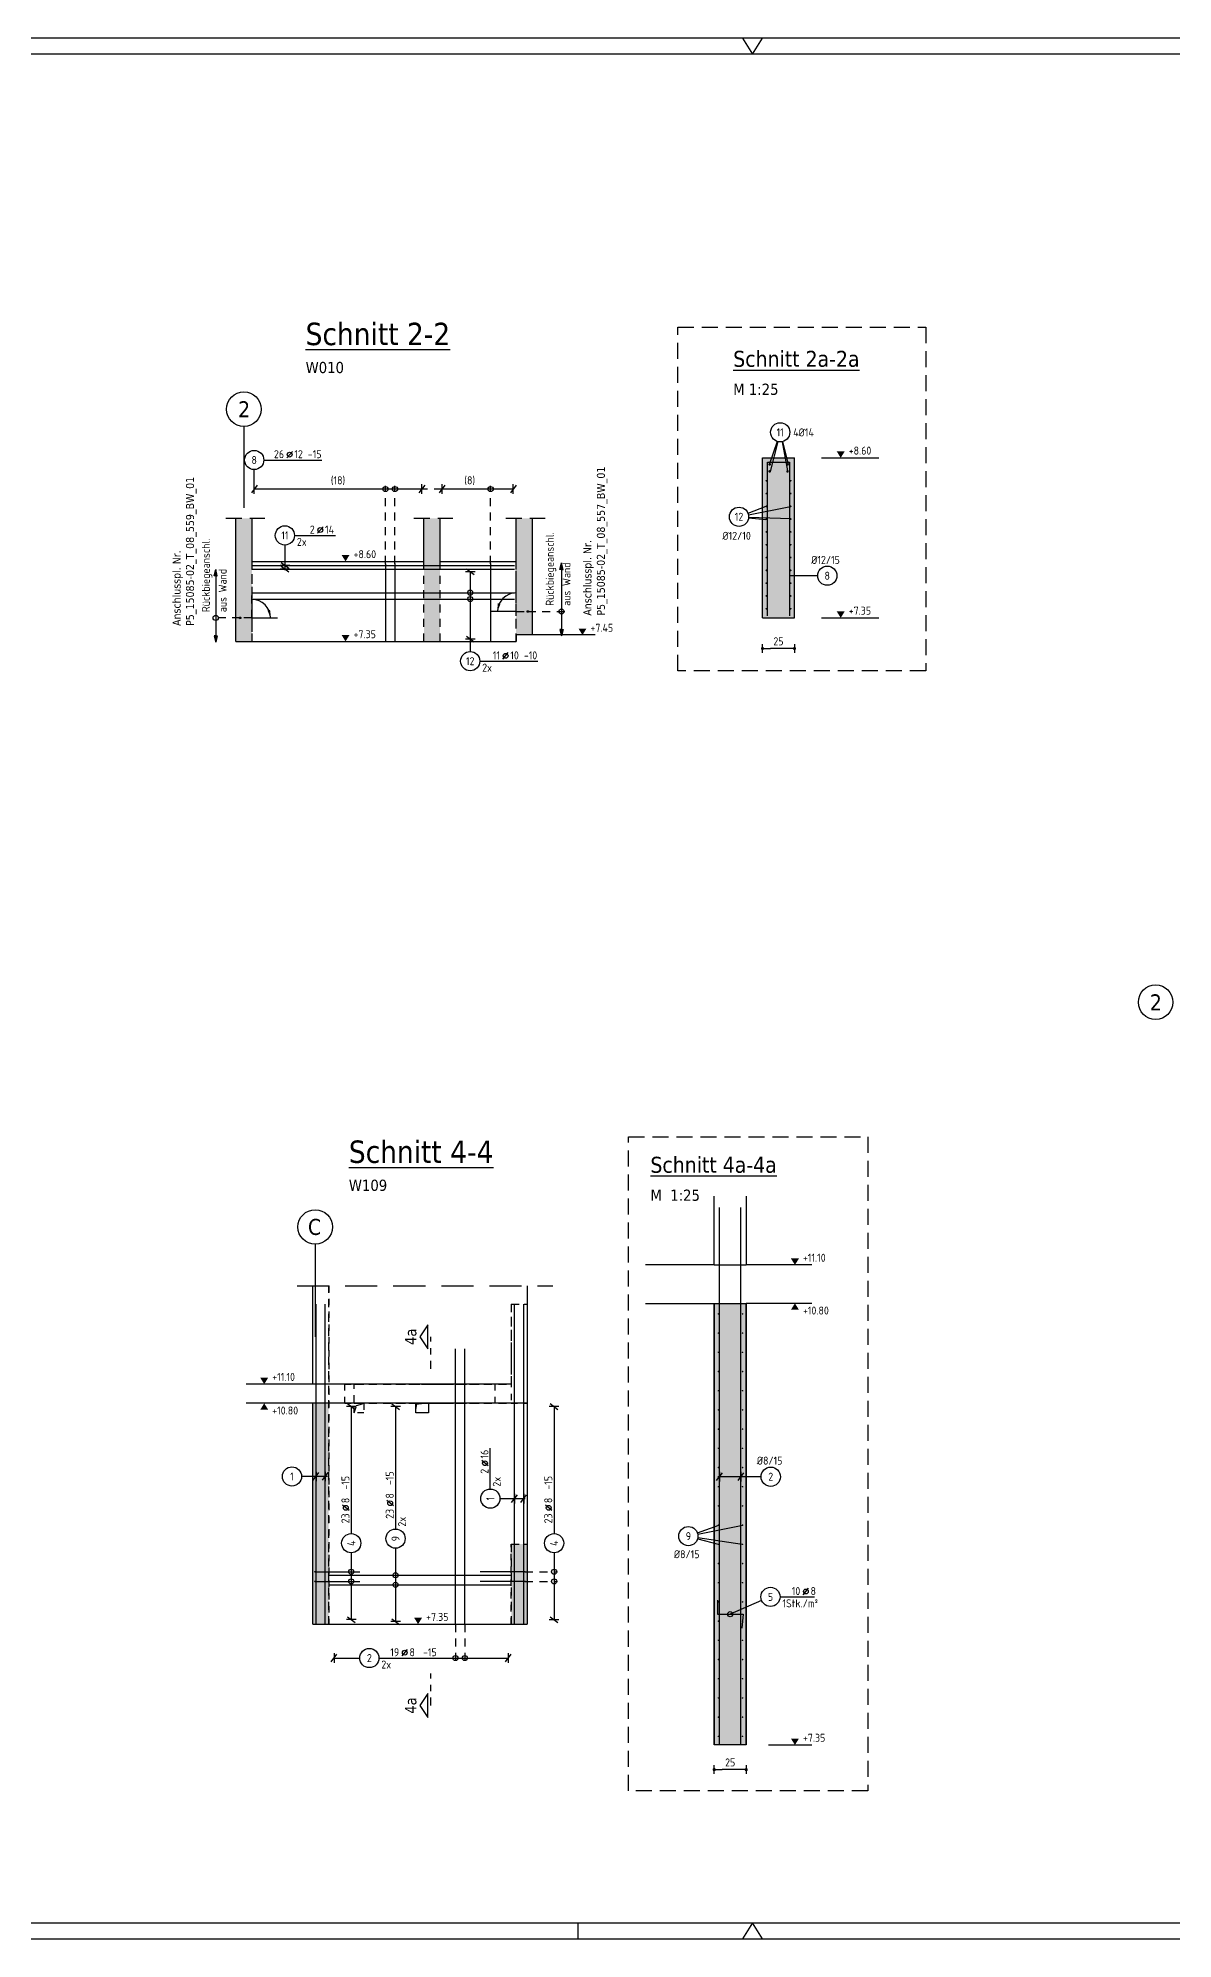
# Model space of a CAD drawing. Extents: x -6.8 to 75.7, y 0 to 29.7.
# Drawn here: x 14.62 to 32.34, y 0 to 29.7 of the extents above; entities that cross this region are included whole.
import ezdxf
from ezdxf.enums import TextEntityAlignment as Align

# ---------------------------------------------------------------- set-up
doc = ezdxf.new("R2010")
doc.units = 0
doc.header["$LTSCALE"] = 0.5
for name, pattern in [('AUSGEZOGEN', [1000.01, 1000, 0.01]), ('DASHDOTSMALL', [1.05, 0.5, -0.25, 0.05, -0.25]), ('DASHED', [0.75, 0.5, -0.25]), ('DASHEDX2', [1.5, 1, -0.5]), ('DOT', [0.175, 0.05, -0.125]), ('GESTRICHELT', [0.75, 0.5, -0.25]), ('HIDDEN', [0.375, 0.25, -0.125]), ('HIDDEN2', [0.187, 0.125, -0.062]), ('PUNKT', [0.175, 0.05, -0.125]), ('STRICHLINIE', [0.75, 0.5, -0.25]), ('STRICHPUNKT2', [0.55, 0.25, -0.125, 0.05, -0.125]), ('VERDECKT', [0.375, 0.25, -0.125])]:
    doc.linetypes.add(name, pattern=pattern)
for name, color, linetype in [('ACHSEN', 7, 'Continuous'), ('AFU', 7, 'Continuous'), ('BETON', 7, 'Continuous'), ('DETAIL', 7, 'Continuous'), ('DRUEBER', 7, 'Continuous'), ('grau_mittel', 7, 'Continuous'), ('HILFE', 7, 'Continuous'), ('koten', 7, 'Continuous'), ('MASSE', 7, 'Continuous'), ('RAHMEN', 7, 'Continuous'), ('RND', 7, 'Continuous'), ('RND-1', 7, 'Continuous'), ('SCHATTEN', 15, 'Continuous'), ('SCHNITTE', 7, 'Continuous'), ('SFP_Achsen', 7, 'Continuous'), ('TEXT', 7, 'Continuous'), ('VERDECKT', 7, 'Continuous'), ('WBZ', 7, 'Continuous')]:
    doc.layers.add(name, color=color, linetype=linetype)
doc.styles.add('helv', font='tahoma.ttf')
doc.styles.add('txt', font='isocp.shx')
doc.linetypes.add('AFU_50K', pattern='A,0.15,["/",Standard,S=0.2,R=0,X=-0.01,Y=-0.1],0.07,["/",Standard,S=0.2,R=0,X=-0.01,Y=-0.1],0.15', length=0.37)
doc.linetypes.add('AFU_50L', pattern='A,0.75,["/",Standard,S=0.2,R=0,X=-0.01,Y=-0.1],0.07,["/",Standard,S=0.2,R=0,X=-0.01,Y=-0.1],0.75', length=1.57)
doc.linetypes.add('AFU_50M', pattern='A,0.45,["/",Standard,S=0.2,R=0,X=-0.01,Y=-0.1],0.07,["/",Standard,S=0.2,R=0,X=-0.01,Y=-0.1],0.45', length=0.97)
doc.dimstyles.new('DOT_I', dxfattribs={"dimscale": 0.5, "dimtxt": 0.25, "dimasz": 0.25, "dimexe": 0.1, "dimexo": 0.3, "dimgap": 0.1, "dimtad": 1, "dimdec": 3, "dimzin": 3, "dimtxsty": 'txt', "dimblk": 'DOT', "dimblk1": 'DOT', "dimblk2": 'DOT', "dimsah": 1, "dimcen": 0.1, "dimse1": 1, "dimse2": 1, "dimazin": 0, "dimtfac": 1, "dimtdec": 4, "dimtix": 1, "dimtmove": 2, "dimatfit": 3, "dimfxl": 0, "dimtvp": 1, "dimtolj": 1, "dimtzin": 0, "dimarcsym": 0})

# ---------------------------------------------------------------- blocks, each defined once
blk = doc.blocks.new('lei_gre')
at = {"layer": 'RND', "color": 7, "linetype": 'Continuous'}
for p, q in [((-0.09, -0.12), (0.09, 0.12)), ((0, 0.15), (0, -0.15))]:
    blk.add_line(p, q, dxfattribs=at)
blk = doc.blocks.new('RND_LEI')
at = {"layer": 'RND', "color": 7, "linetype": 'Continuous'}
blk.add_line((1.022, 0.066), (1.19, 0.27), dxfattribs=at)
for centre, radius in [((0, 0), 0.3), ((1.106, 0.168), 0.075)]:
    blk.add_circle(centre, radius, dxfattribs=at)
at = {"layer": 'RND', "color": 7, "linetype": 'Continuous', "style": 'txt'}
blk.add_attdef('POSL', text='', height=0.25, dxfattribs=at).set_placement((0, 0), align=Align.MIDDLE)
blk.add_attdef('ANZ', text='', height=0.25, dxfattribs=at).set_placement((0.931, 0.057), align=Align.RIGHT)
for tag, p in [('DUM', (1.253, 0.057)), ('ABSTD', (1.674, 0.057)), ('POSTXT', (0.374, -0.327))]:
    blk.add_attdef(tag, p, '', height=0.25, dxfattribs=at)
blk = doc.blocks.new('RND_HIN')
at = {"layer": 'RND', "color": 7, "linetype": 'Continuous'}
blk.add_circle((0, 0), 0.3, dxfattribs=at)
at = {"layer": 'RND', "color": 7, "linetype": 'Continuous', "style": 'txt'}
blk.add_attdef('POSI', text='', height=0.25, dxfattribs=at).set_placement((0, 0), align=Align.MIDDLE)
blk = doc.blocks.new('okrd_o')
at = {"layer": 'koten', "color": 7, "linetype": 'Continuous'}
blk.add_solid([(-0.125, 0.202), (0.125, 0.202), (0, 0)], dxfattribs=at)
at = {"layer": 'koten', "style": 'txt'}
blk.add_attdef('OKRD', (0.25, 0.1), '', height=0.25, dxfattribs=at)
blk = doc.blocks.new('DOT')
at = {"layer": 'MASSE', "color": 7, "linetype": 'Continuous'}
for p, q in [((0, 0), (-1, 0)), ((0, 0.54), (0, -0.54))]:
    blk.add_line(p, q, dxfattribs=at)
at = {"layer": 'MASSE', "color": 7, "linetype": 'Continuous', "const_width": 0.2}
blk.add_lwpolyline([(-0.1, 0, 1), (0.1, 0, 1)], format="xyb", close=True, dxfattribs=at)
blk = doc.blocks.new('*D16')
at = {"layer": 'Defpoints', "color": 0, "linetype": 'AUSGEZOGEN', "transparency": 16777216}
for p in [(25.176, 2.646), (25.176, 2.646), (25.676, 2.646)]:
    blk.add_point(p, dxfattribs=at)
at = {"layer": 'MASSE', "color": 0, "linetype": 'AUSGEZOGEN', "lineweight": -2, "transparency": 16777216}
blk.add_line((25.551, 2.646), (25.301, 2.646), dxfattribs=at)
at = {"layer": 'MASSE', "color": 0, "linetype": 'AUSGEZOGEN', "lineweight": -2, "transparency": 16777216, "xscale": 0.125, "yscale": 0.125, "zscale": 0.125, "rotation": 180}
blk.add_blockref('DOT', (25.176, 2.646), dxfattribs=at)
at = {"layer": 'MASSE', "color": 0, "linetype": 'AUSGEZOGEN', "lineweight": -2, "transparency": 16777216, "xscale": 0.125, "yscale": 0.125, "zscale": 0.125}
blk.add_blockref('DOT', (25.676, 2.646), dxfattribs=at)
at = {"layer": 'MASSE', "color": 0, "linetype": 'AUSGEZOGEN', "transparency": 16777216, "insert": (25.426, 2.759), "char_height": 0.125, "attachment_point": 5, "style": 'txt'}
blk.add_mtext('\\A1;25', dxfattribs=at)
blk = doc.blocks.new('okrd_u')
at = {"layer": 'koten', "color": 7, "linetype": 'Continuous'}
blk.add_solid([(-0.125, -0.202), (0.125, -0.202), (0, 0)], dxfattribs=at)
at = {"layer": 'koten', "style": 'txt'}
blk.add_attdef('OKRD', (0.25, -0.35), '', height=0.25, dxfattribs=at)
blk = doc.blocks.new('SCHN-2')
at = {"layer": 'SCHNITTE', "color": 6, "linetype": 'Continuous'}
blk.add_lwpolyline([(0.378, 0.088), (0, 0.34), (-0.378, 0.088)], close=True, dxfattribs=at)
at = {"layer": 'SCHNITTE', "color": 1, "linetype": 'DASHDOTSMALL', "style": 'helv'}
blk.add_attdef('SCHN-2', text='', height=0.35, dxfattribs=at).set_placement((0, 0.45), align=Align.CENTER)
blk = doc.blocks.new('*D20')
at = {"layer": 'Defpoints', "color": 0, "linetype": 'AUSGEZOGEN', "transparency": 16777216}
for p in [(25.93, 20.162), (25.93, 20.162), (26.43, 20.162)]:
    blk.add_point(p, dxfattribs=at)
at = {"layer": 'MASSE', "color": 0, "linetype": 'AUSGEZOGEN', "lineweight": -2, "transparency": 16777216}
blk.add_line((26.305, 20.162), (26.055, 20.162), dxfattribs=at)
at = {"layer": 'MASSE', "color": 0, "linetype": 'AUSGEZOGEN', "lineweight": -2, "transparency": 16777216, "xscale": 0.125, "yscale": 0.125, "zscale": 0.125, "rotation": 180}
blk.add_blockref('DOT', (25.93, 20.162), dxfattribs=at)
at = {"layer": 'MASSE', "color": 0, "linetype": 'AUSGEZOGEN', "lineweight": -2, "transparency": 16777216, "xscale": 0.125, "yscale": 0.125, "zscale": 0.125}
blk.add_blockref('DOT', (26.43, 20.162), dxfattribs=at)
at = {"layer": 'MASSE', "color": 0, "linetype": 'AUSGEZOGEN', "transparency": 16777216, "insert": (26.18, 20.275), "char_height": 0.125, "attachment_point": 5, "style": 'txt'}
blk.add_mtext('\\A1;25', dxfattribs=at)
blk = doc.blocks.new('PFEIL')
at = {"color": 7, "linetype": 'Continuous'}
blk.add_solid([(-1, -0.17), (-1, 0.17), (0, 0)], dxfattribs=at)
blk = doc.blocks.new('Pfeillinie')
at = {"layer": 'TEXT', "linetype": 'Continuous'}
blk.add_hatch(color=7, dxfattribs=at).paths.add_polyline_path([(0, 0), (-0.8, 0.2), (-0.8, 0), (-0.8, -0.2)])
at = {"layer": 'TEXT', "color": 7, "linetype": 'Continuous'}
for p, q in [((-0.8, 0), (-0.8, 0.2)), ((-0.8, 0.2), (0, 0)), ((-0.8, 0), (-0.8, -0.2)), ((-0.8, -0.2), (0, 0))]:
    blk.add_line(p, q, dxfattribs=at)
blk = doc.blocks.new('A1-19-0')
at = {"layer": 'RAHMEN'}
for p, q in [((103.1, 59.4), (0, 59.4)), ((0, 0), (103.1, 0))]:
    blk.add_line(p, q, dxfattribs=at)
at = {"layer": 'RAHMEN', "color": 5}
for p, q in [((102.6, 58.9), (2, 58.9)), ((2, 0.5), (102.6, 0.5))]:
    blk.add_line(p, q, dxfattribs=at)
at = {"layer": 'RAHMEN', "color": 7, "linetype": 'Continuous'}
for p, q in [((51.24, 59.4), (51.55, 58.9)), ((51.55, 58.9), (51.86, 59.4)), ((51.55, 0.5), (51.24, 0)), ((51.86, 0), (51.55, 0.5))]:
    blk.add_line(p, q, dxfattribs=at)
at = {"layer": 'RAHMEN', "color": 7}
blk.add_line((46.1, 0), (46.1, 0.5), dxfattribs=at)

msp = doc.modelspace()

# ---------------------------------------------------------------- hatches: boundary and pattern name
at = {"layer": 'grau_mittel'}
for points in [[(26.43, 23.141), (25.93, 23.141), (25.93, 20.641), (26.43, 20.641)], [(25.676, 9.931), (25.176, 9.931), (25.176, 3.031), (25.676, 3.031)]]:
    msp.add_hatch(color=61, dxfattribs=at).paths.add_polyline_path(points)
h = msp.add_hatch(color=61, dxfattribs=at)
h.paths.add_polyline_path([(22.082, 20.373), (22.332, 20.373), (22.332, 22.198), (22.082, 22.198), (22.082, 21.523)])
h.paths.add_polyline_path([(20.892, 21.523), (20.892, 22.198), (20.642, 22.198), (20.642, 21.523), (20.642, 20.273), (20.892, 20.273)])
h.paths.add_polyline_path([(17.957, 21.523), (17.957, 22.198), (17.707, 22.198), (17.707, 20.273), (17.957, 20.273)])
h = msp.add_hatch(color=61, dxfattribs=at)
h.paths.add_polyline_path([(22.256, 6.169), (22.006, 6.169), (22.006, 4.919), (22.256, 4.919)])
h.paths.add_polyline_path([(18.906, 4.919), (19.156, 4.919), (19.156, 8.369), (18.906, 8.369)])

# ---------------------------------------------------------------- linework, layer by layer
at = {"layer": 'ACHSEN', "color": 140, "linetype": 'AUSGEZOGEN'}
for p, q in [((17.832, 23.631), (17.832, 22.362)), ((18.946, 10.854), (18.946, 9.41))]:
    msp.add_line(p, q, dxfattribs=at)
at = {"layer": 'AFU', "color": 8, "linetype": 'AFU_50K'}
for p, q in [((25.93, 20.641), (26.43, 20.641)), ((22.332, 20.373), (22.082, 20.373)), ((22.082, 20.373), (22.082, 20.273)), ((25.176, 10.531), (25.676, 10.531)), ((25.176, 9.931), (25.676, 9.931)), ((25.676, 3.031), (25.176, 3.031))]:
    msp.add_line(p, q, dxfattribs=at)
at = {"layer": 'AFU', "color": 8, "linetype": 'AFU_50L'}
for p, q in [((17.707, 20.273), (22.082, 20.273)), ((22.006, 8.669), (18.906, 8.669)), ((22.256, 8.369), (18.906, 8.369)), ((18.906, 4.919), (22.256, 4.919))]:
    msp.add_line(p, q, dxfattribs=at)
at = {"layer": 'BETON', "color": 6, "linetype": 'AUSGEZOGEN'}
for p, q in [((25.93, 20.641), (25.93, 23.141)), ((25.93, 23.141), (26.43, 23.141)), ((26.43, 20.641), (26.43, 23.141)), ((22.082, 21.523), (22.082, 22.198)), ((17.957, 21.523), (20.642, 21.523)), ((20.892, 21.523), (22.082, 21.523)), ((23.318, 20.373), (22.332, 20.373)), ((25.176, 10.531), (25.176, 11.606)), ((25.676, 11.606), (25.676, 10.531)), ((24.102, 9.931), (25.176, 9.931)), ((26.702, 9.931), (25.676, 9.931)), ((18.906, 8.669), (17.868, 8.669)), ((18.906, 8.369), (17.868, 8.369))]:
    msp.add_line(p, q, dxfattribs=at)
at = {"layer": 'BETON', "color": 6, "linetype": 'AUSGEZOGEN', "lineweight": -2}
for p, q in [((17.707, 20.273), (17.707, 22.198)), ((17.957, 22.198), (17.957, 21.523)), ((20.642, 21.523), (20.642, 22.198)), ((20.892, 22.198), (20.892, 21.523)), ((22.332, 22.198), (22.332, 20.373)), ((18.906, 8.669), (18.906, 10.202)), ((22.256, 10.202), (22.256, 4.919)), ((18.906, 4.919), (18.906, 8.369))]:
    msp.add_line(p, q, dxfattribs=at)
at = {"layer": 'BETON', "color": 6, "linetype": 'AUSGEZOGEN', "lineweight": 25}
for p, q in [((25.176, 10.531), (24.102, 10.531)), ((26.702, 10.531), (25.676, 10.531))]:
    msp.add_line(p, q, dxfattribs=at)
at = {"layer": 'BETON', "color": 6, "linetype": 'AUSGEZOGEN', "lineweight": 35}
for p, q in [((25.176, 9.931), (25.176, 3.031)), ((25.676, 9.931), (25.676, 3.031))]:
    msp.add_line(p, q, dxfattribs=at)
at = {"layer": 'BETON', "color": 6, "linetype": 'AUSGEZOGEN'}
msp.add_lwpolyline([(20.516, 8.369), (20.716, 8.369), (20.716, 8.219), (20.516, 8.219)], close=True, dxfattribs=at)
at = {"layer": 'DETAIL', "color": 102, "linetype": 'STRICHLINIE'}
for points in [[(24.606, 19.812), (24.606, 25.184), (28.482, 25.184), (28.482, 19.812)], [(23.836, 2.317), (23.836, 12.532), (27.575, 12.532), (27.575, 2.317)]]:
    msp.add_lwpolyline(points, close=True, dxfattribs=at)
at = {"layer": 'DRUEBER', "color": 7, "linetype": 'DOT'}
for p, q in [((17.957, 21.523), (17.957, 20.273)), ((22.082, 20.273), (22.082, 21.523)), ((22.006, 9.919), (22.256, 9.919)), ((19.406, 8.669), (21.756, 8.669)), ((19.406, 8.369), (19.406, 8.669)), ((21.756, 8.369), (21.756, 8.669)), ((19.406, 8.369), (21.756, 8.369)), ((22.006, 8.369), (22.256, 8.369)), ((22.006, 4.919), (22.006, 6.169)), ((22.006, 6.169), (22.256, 6.169))]:
    msp.add_line(p, q, dxfattribs=at)
at = {"layer": 'DRUEBER', "color": 7, "linetype": 'PUNKT'}
for p, q in [((19.156, 10.202), (19.156, 4.919)), ((22.006, 9.919), (22.006, 8.369))]:
    msp.add_line(p, q, dxfattribs=at)
at = {"layer": 'HILFE', "color": 102, "linetype": 'AUSGEZOGEN'}
for p, q in [((26.85, 23.141), (27.747, 23.141)), ((26.85, 20.641), (27.747, 20.641)), ((26.025, 3.031), (26.702, 3.031))]:
    msp.add_line(p, q, dxfattribs=at)
at = {"layer": 'HILFE', "color": 102, "linetype": 'GESTRICHELT'}
for p, q in [((17.549, 22.198), (18.16, 22.198)), ((20.484, 22.198), (21.095, 22.198)), ((21.924, 22.198), (22.535, 22.198))]:
    msp.add_line(p, q, dxfattribs=at)
at = {"layer": 'HILFE', "color": 102, "linetype": 'DASHEDX2'}
msp.add_line((18.665, 10.202), (22.656, 10.202), dxfattribs=at)
at = {"layer": 'RND', "color": 102, "linetype": 'AUSGEZOGEN'}
for p, q in [((26.159, 23.398), (26.042, 23.048)), ((26.17, 23.395), (26.052, 22.929)), ((26.235, 23.393), (26.321, 22.939)), ((26.243, 23.395), (26.331, 23.038)), ((25.704, 22.274), (25.99, 22.384)), ((25.711, 22.249), (26.369, 22.379)), ((25.713, 22.205), (25.985, 22.179)), ((25.714, 22.215), (26.38, 22.194)), ((18.472, 21.779), (18.472, 21.385)), ((26.792, 21.299), (26.35, 21.299)), ((19.139, 7.226), (18.732, 7.226)), ((25.909, 7.222), (25.235, 7.222)), ((21.83, 6.88), (22.226, 6.88)), ((24.914, 6.345), (25.248, 6.466)), ((24.918, 6.254), (25.236, 6.166)), ((24.92, 6.324), (25.625, 6.466)), ((24.922, 6.272), (25.613, 6.166)), ((25.917, 5.286), (25.427, 5.074))]:
    msp.add_line(p, q, dxfattribs=at)
at = {"layer": 'RND', "color": 7, "linetype": 'AUSGEZOGEN'}
for p, q in [((17.993, 22.653), (17.993, 22.957)), ((18.143, 23.107), (19.049, 23.107)), ((20.61, 22.653), (17.993, 22.653)), ((22.038, 22.653), (20.926, 22.653)), ((18.622, 21.929), (19.262, 21.929)), ((21.366, 21.362), (21.366, 20.309)), ((21.366, 20.309), (21.366, 20.114)), ((21.516, 19.964), (22.422, 19.964)), ((19.508, 8.32), (19.508, 6.333)), ((20.2, 8.317), (20.2, 6.405)), ((22.676, 8.32), (22.676, 6.333)), ((21.68, 7.03), (21.68, 7.67)), ((19.508, 6.033), (19.508, 4.99)), ((20.2, 6.105), (20.2, 4.959)), ((22.676, 6.033), (22.676, 4.987)), ((26.205, 5.345), (26.745, 5.345)), ((19.239, 4.389), (19.641, 4.389)), ((19.941, 4.389), (21.961, 4.389))]:
    msp.add_line(p, q, dxfattribs=at)
at = {"layer": 'RND', "color": 102, "linetype": 'VERDECKT'}
for p, q in [((20.041, 21.485), (20.041, 22.703)), ((20.191, 21.485), (20.191, 22.703)), ((21.685, 21.485), (21.685, 22.703)), ((17.773, 20.64), (17.341, 20.64)), ((22.266, 20.74), (22.841, 20.74)), ((22.221, 5.737), (22.726, 5.737)), ((22.221, 5.587), (22.726, 5.587)), ((21.134, 4.919), (21.134, 4.339)), ((21.284, 4.919), (21.284, 4.339))]:
    msp.add_line(p, q, dxfattribs=at)
at = {"layer": 'RND', "color": 7, "linetype": 'VERDECKT'}
msp.add_line((20.926, 22.653), (20.61, 22.653), dxfattribs=at)
at = {"layer": 'RND', "color": 7, "linetype": 'AUSGEZOGEN'}
for points, const_width in [([(26.032, 23.038, 1), (26.052, 23.038, 1)], 0.02), ([(26.032, 22.929, 1), (26.052, 22.929, 1)], 0.02), ([(26.311, 23.038, 1), (26.331, 23.038, 1)], 0.02), ([(26.311, 22.929, 1), (26.331, 22.929, 1)], 0.02), ([(25.984, 22.783, 1), (25.998, 22.783, 1)], 0.014), ([(25.984, 22.583, 1), (25.998, 22.583, 1)], 0.014), ([(26.363, 22.783, 1), (26.377, 22.783, 1)], 0.014), ([(26.363, 22.583, 1), (26.377, 22.583, 1)], 0.014), ([(25.984, 22.383, 1), (25.998, 22.383, 1)], 0.014), ([(26.363, 22.383, 1), (26.377, 22.383, 1)], 0.014), ([(25.984, 22.183, 1), (25.998, 22.183, 1)], 0.014), ([(25.984, 21.983, 1), (25.998, 21.983, 1)], 0.014), ([(26.363, 22.183, 1), (26.377, 22.183, 1)], 0.014), ([(26.363, 21.983, 1), (26.377, 21.983, 1)], 0.014), ([(25.984, 21.783, 1), (25.998, 21.783, 1)], 0.014), ([(26.363, 21.783, 1), (26.377, 21.783, 1)], 0.014), ([(20.034, 21.485, 1), (20.047, 21.485, 1)], 0.0125), ([(20.184, 21.485, 1), (20.197, 21.485, 1)], 0.0125), ([(21.679, 21.485, 1), (21.692, 21.485, 1)], 0.0125), ([(25.984, 21.583, 1), (25.998, 21.583, 1)], 0.014), ([(25.984, 21.383, 1), (25.998, 21.383, 1)], 0.014), ([(26.363, 21.583, 1), (26.377, 21.583, 1)], 0.014), ([(26.363, 21.383, 1), (26.377, 21.383, 1)], 0.014), ([(25.984, 21.183, 1), (25.998, 21.183, 1)], 0.014), ([(26.363, 21.183, 1), (26.377, 21.183, 1)], 0.014), ([(25.984, 20.983, 1), (25.998, 20.983, 1)], 0.014), ([(25.984, 20.783, 1), (25.998, 20.783, 1)], 0.014), ([(26.363, 20.983, 1), (26.377, 20.983, 1)], 0.014), ([(26.363, 20.783, 1), (26.377, 20.783, 1)], 0.014), ([(25.236, 9.766, 1), (25.248, 9.766, 1)], 0.012), ([(25.613, 9.766, 1), (25.625, 9.766, 1)], 0.012), ([(25.236, 9.466, 1), (25.248, 9.466, 1)], 0.012), ([(25.613, 9.466, 1), (25.625, 9.466, 1)], 0.012), ([(25.236, 9.166, 1), (25.248, 9.166, 1)], 0.012), ([(25.613, 9.166, 1), (25.625, 9.166, 1)], 0.012), ([(25.236, 8.866, 1), (25.248, 8.866, 1)], 0.012), ([(25.613, 8.866, 1), (25.625, 8.866, 1)], 0.012), ([(25.236, 8.566, 1), (25.248, 8.566, 1)], 0.012), ([(25.613, 8.566, 1), (25.625, 8.566, 1)], 0.012), ([(25.236, 8.266, 1), (25.248, 8.266, 1)], 0.012), ([(25.613, 8.266, 1), (25.625, 8.266, 1)], 0.012), ([(25.236, 7.966, 1), (25.248, 7.966, 1)], 0.012), ([(25.613, 7.966, 1), (25.625, 7.966, 1)], 0.012), ([(25.236, 7.666, 1), (25.248, 7.666, 1)], 0.012), ([(25.613, 7.666, 1), (25.625, 7.666, 1)], 0.012), ([(25.236, 7.366, 1), (25.248, 7.366, 1)], 0.012), ([(25.613, 7.366, 1), (25.625, 7.366, 1)], 0.012), ([(25.236, 7.066, 1), (25.248, 7.066, 1)], 0.012), ([(25.613, 7.066, 1), (25.625, 7.066, 1)], 0.012), ([(25.236, 6.766, 1), (25.248, 6.766, 1)], 0.012), ([(25.613, 6.766, 1), (25.625, 6.766, 1)], 0.012), ([(25.236, 6.466, 1), (25.248, 6.466, 1)], 0.012), ([(25.613, 6.466, 1), (25.625, 6.466, 1)], 0.012), ([(25.236, 6.166, 1), (25.248, 6.166, 1)], 0.012), ([(25.613, 6.166, 1), (25.625, 6.166, 1)], 0.012), ([(18.935, 5.737, 1), (18.948, 5.737, 1)], 0.0125), ([(22.227, 5.737, -1), (22.214, 5.737, -1)], 0.0125), ([(25.236, 5.866, 1), (25.248, 5.866, 1)], 0.012), ([(25.613, 5.866, 1), (25.625, 5.866, 1)], 0.012), ([(18.935, 5.587, 1), (18.948, 5.587, 1)], 0.0125), ([(22.227, 5.587, -1), (22.214, 5.587, -1)], 0.0125), ([(25.236, 5.566, 1), (25.248, 5.566, 1)], 0.012), ([(25.613, 5.566, 1), (25.625, 5.566, 1)], 0.012), ([(25.236, 5.266, 1), (25.248, 5.266, 1)], 0.012), ([(25.613, 5.266, 1), (25.625, 5.266, 1)], 0.012), ([(25.236, 4.966, 1), (25.248, 4.966, 1)], 0.012), ([(25.613, 4.966, 1), (25.625, 4.966, 1)], 0.012), ([(25.236, 4.666, 1), (25.248, 4.666, 1)], 0.012), ([(25.613, 4.666, 1), (25.625, 4.666, 1)], 0.012), ([(25.236, 4.366, 1), (25.248, 4.366, 1)], 0.012), ([(25.613, 4.366, 1), (25.625, 4.366, 1)], 0.012), ([(25.236, 4.066, 1), (25.248, 4.066, 1)], 0.012), ([(25.613, 4.066, 1), (25.625, 4.066, 1)], 0.012), ([(25.236, 3.766, 1), (25.248, 3.766, 1)], 0.012), ([(25.613, 3.766, 1), (25.625, 3.766, 1)], 0.012), ([(25.236, 3.466, 1), (25.248, 3.466, 1)], 0.012), ([(25.613, 3.466, 1), (25.625, 3.466, 1)], 0.012), ([(25.236, 3.166, 1), (25.248, 3.166, 1)], 0.012), ([(25.613, 3.166, 1), (25.625, 3.166, 1)], 0.012)]:
    msp.add_lwpolyline(points, format="xyb", close=True, dxfattribs=dict(at, const_width=const_width))
at = {"layer": 'RND', "color": 102, "linetype": 'AUSGEZOGEN'}
for points in [[(17.391, 21.398), (17.391, 20.259)], [(22.791, 21.498), (22.791, 20.359)]]:
    msp.add_lwpolyline(points, dxfattribs=at)
at = {"layer": 'RND', "color": 1, "linetype": 'AUSGEZOGEN'}
for points in [[(17.957, 21.461), (22.057, 21.461)], [(17.957, 21.404), (22.057, 21.404)], [(20.041, 21.485), (20.041, 20.273)], [(20.191, 21.485), (20.191, 20.273)], [(21.685, 21.485), (21.685, 20.273)], [(17.957, 21.034), (22.057, 21.034)], [(17.957, 20.934), (22.057, 20.934)], [(25.259, 3.031), (25.259, 11.431)], [(25.593, 3.031), (25.593, 11.431)], [(18.958, 4.919), (18.958, 9.919)], [(19.102, 4.919), (19.102, 9.919)], [(22.058, 4.919), (22.058, 9.919)], [(22.202, 4.919), (22.202, 9.919)], [(21.134, 4.919), (21.134, 9.219)], [(21.284, 4.919), (21.284, 9.219)], [(18.942, 5.737), (19.642, 5.737)], [(19.156, 5.683), (22.006, 5.683)], [(22.221, 5.737), (21.521, 5.737)], [(18.942, 5.587), (19.642, 5.587)], [(19.156, 5.533), (22.006, 5.533)], [(22.221, 5.587), (21.521, 5.587)]]:
    msp.add_lwpolyline(points, dxfattribs=at)
at = {"layer": 'RND', "color": 7, "linetype": 'AUSGEZOGEN'}
for centre in [(20.041, 22.653), (20.191, 22.653), (21.685, 22.653), (21.366, 21.034), (21.366, 20.934), (17.391, 20.64), (22.791, 20.74), (19.508, 5.737), (20.2, 5.683), (22.676, 5.737), (19.508, 5.587), (20.2, 5.533), (22.676, 5.587), (25.427, 5.074), (21.134, 4.389), (21.284, 4.389)]:
    msp.add_circle(centre, 0.04, dxfattribs=at)
at = {"layer": 'RND-1', "color": 1, "linetype": 'AUSGEZOGEN'}
for points in [[(26.01, 20.675), (26.01, 23.075), (26.35, 23.075), (26.35, 20.675)], [(25.227, 5.294), (25.227, 5.074), (25.627, 5.074), (25.607, 4.855)]]:
    msp.add_lwpolyline(points, dxfattribs=at)
at = {"layer": 'SCHATTEN', "color": 1, "linetype": 'AUSGEZOGEN'}
msp.add_lwpolyline([(20.516, 8.219, 0, 0.0245, 0), (20.528, 8.368, 0, 0, 0), (20.517, 8.357, 0.0236, 0, 0), (20.716, 8.369, 0, 0, 0)], format="xyseb", dxfattribs=at)
at = {"layer": 'SCHNITTE', "color": 6, "linetype": 'STRICHPUNKT2'}
for p, q in [((20.75, 8.908), (20.75, 9.408)), ((20.75, 3.647), (20.75, 4.147))]:
    msp.add_line(p, q, dxfattribs=at)
at = {"layer": 'SFP_Achsen', "color": 7, "linetype": 'AUSGEZOGEN'}
for centre in [(17.832, 23.901), (32.07, 14.636), (18.946, 11.124)]:
    msp.add_circle(centre, 0.27, dxfattribs=at)
at = {"layer": 'TEXT', "color": 7, "linetype": 'VERDECKT'}
for p, q in [((17.957, 20.64), (17.773, 20.64)), ((22.082, 20.74), (22.266, 20.74))]:
    msp.add_line(p, q, dxfattribs=at)
for points in [[(22.082, 20.74), (22.082, 21.14)], [(17.957, 20.64), (17.957, 21.04)]]:
    msp.add_lwpolyline(points, dxfattribs=at)
at = {"layer": 'TEXT', "color": 1, "linetype": 'AUSGEZOGEN'}
for points in [[(17.957, 20.64), (18.357, 20.64)], [(22.082, 20.74), (21.682, 20.74)]]:
    msp.add_lwpolyline(points, dxfattribs=at)
at = {"layer": 'TEXT', "color": 7, "linetype": 'VERDECKT'}
for centre in [(17.773, 20.64), (22.266, 20.74)]:
    msp.add_circle(centre, 0.012, dxfattribs=at)
at = {"layer": 'TEXT', "color": 102, "linetype": 'AUSGEZOGEN'}
for centre, start, end in [((17.957, 20.64), 0, 90), ((22.082, 20.74), 90, 180)]:
    msp.add_arc(centre, 0.29, start, end, dxfattribs=at)
at = {"layer": 'VERDECKT', "color": 7, "linetype": 'VERDECKT', "lineweight": -2}
for p, q in [((17.957, 21.523), (17.957, 20.273)), ((20.642, 20.273), (20.642, 21.523)), ((20.892, 21.523), (20.892, 20.273))]:
    msp.add_line(p, q, dxfattribs=at)
at = {"layer": 'VERDECKT', "color": 7, "linetype": 'HIDDEN'}
for p, q in [((22.082, 20.273), (22.082, 21.523)), ((20.892, 20.273), (22.082, 20.273)), ((19.156, 4.919), (19.156, 10.202)), ((22.006, 9.919), (22.006, 8.669)), ((19.556, 8.669), (22.006, 8.669)), ((19.556, 8.369), (19.556, 8.669)), ((19.556, 8.369), (22.006, 8.369)), ((22.006, 6.169), (22.006, 4.919))]:
    msp.add_line(p, q, dxfattribs=at)
at = {"layer": 'VERDECKT', "color": 7, "linetype": 'VERDECKT'}
for p, q in [((22.006, 9.919), (22.256, 9.919)), ((22.006, 6.169), (22.256, 6.169))]:
    msp.add_line(p, q, dxfattribs=at)
at = {"layer": 'WBZ', "color": 102, "linetype": 'HIDDEN2'}
for p, q in [((19.556, 8.219), (19.59, 8.335)), ((19.59, 8.335), (19.706, 8.369))]:
    msp.add_line(p, q, dxfattribs=at)
msp.add_lwpolyline([(19.556, 8.369), (19.706, 8.369), (19.706, 8.219), (19.556, 8.219)], close=True, dxfattribs=at)

# ---------------------------------------------------------------- block references
at = {"layer": 'koten', "color": 8, "linetype": 'AFU_50M', "xscale": 0.5, "yscale": 0.5, "zscale": 0.5}
msp.add_blockref('okrd_o', (27.152, 23.141), dxfattribs=at).add_auto_attribs({'OKRD': '+8.60'})
at = {"layer": 'koten', "color": 8, "linetype": 'AFU_50K', "xscale": 0.5, "yscale": 0.5, "zscale": 0.5}
msp.add_blockref('okrd_o', (19.419, 21.523), dxfattribs=at).add_auto_attribs({'OKRD': '+8.60'})
at = {"layer": 'koten', "color": 7, "linetype": 'AUSGEZOGEN'}
ref = msp.add_blockref('okrd_o', (27.152, 20.641), dxfattribs=dict(at, xscale=0.5, yscale=0.5, zscale=0.5))
ref.add_attrib('OKRD', '+7.35', (27.277, 20.691), dxfattribs={"layer": '0', "color": 0, "linetype": 'ByBlock', "height": 0.125, "style": 'txt'})
at = {"layer": 'koten', "color": 6, "linetype": 'AUSGEZOGEN', "xscale": 0.5, "yscale": 0.5, "zscale": 0.5}
for name, p, values in [('okrd_o', (23.119, 20.373), {'OKRD': '+7.45'}), ('okrd_o', (19.419, 20.273), {'OKRD': '+7.35'}), ('okrd_o', (18.149, 8.669), {'OKRD': '+11.10'}), ('okrd_u', (18.149, 8.369), {'OKRD': '+10.80'}), ('okrd_o', (20.552, 4.919), {'OKRD': '+7.35'})]:
    msp.add_blockref(name, p, dxfattribs=at).add_auto_attribs(values)
at = {"layer": 'koten', "color": 7, "linetype": 'DASHED', "xscale": 0.5, "yscale": 0.5, "zscale": 0.5}
msp.add_blockref('okrd_o', (26.437, 10.531), dxfattribs=at).add_auto_attribs({'OKRD': '+11.10'})
at = {"layer": 'koten', "color": 7, "linetype": 'AUSGEZOGEN', "xscale": 0.5, "yscale": 0.5, "zscale": 0.5}
msp.add_blockref('okrd_u', (26.437, 9.931), dxfattribs=at).add_auto_attribs({'OKRD': '+10.80'})
at = {"layer": 'koten', "color": 7, "linetype": 'AUSGEZOGEN'}
ref = msp.add_blockref('okrd_o', (26.437, 3.031), dxfattribs=dict(at, xscale=0.5, yscale=0.5, zscale=0.5))
ref.add_attrib('OKRD', '+7.35', (26.562, 3.081), dxfattribs={"layer": '0', "color": 0, "linetype": 'ByBlock', "height": 0.125, "style": 'txt'})
at = {"layer": 'RAHMEN', "color": 7, "linetype": 'AUSGEZOGEN', "xscale": 0.5, "yscale": 0.5, "zscale": 0.5}
msp.add_blockref('A1-19-0', (0, 0), dxfattribs=at)
at = {"layer": 'RND', "color": 7, "linetype": 'AUSGEZOGEN', "xscale": 0.5, "yscale": 0.5, "zscale": 0.5}
for name, p, values in [('RND_HIN', (26.207, 23.54), {'POSI': '11'}), ('RND_LEI', (17.993, 23.107), {'POSL': '8', 'DUM': '12', 'ANZ': '26', 'ABSTD': '-15'}), ('RND_HIN', (25.564, 22.22), {'POSI': '12'}), ('RND_LEI', (18.472, 21.929), {'POSL': '11', 'DUM': '14', 'ANZ': '2', 'POSTXT': '2x'}), ('RND_HIN', (26.942, 21.299), {'POSI': '8'}), ('RND_LEI', (21.366, 19.964), {'POSL': '12', 'DUM': '10', 'ANZ': '11', 'ABSTD': '-10', 'POSTXT': '2x'}), ('RND_HIN', (18.582, 7.226), {'POSI': '1'}), ('RND_HIN', (26.059, 7.222), {'POSI': '2'}), ('RND_HIN', (24.773, 6.294), {'POSI': '9'}), ('RND_LEI', (26.055, 5.345), {'POSL': '5', 'DUM': '8', 'ANZ': '10', 'POSTXT': '1Stk./m²'}), ('RND_LEI', (19.791, 4.389), {'POSL': '2', 'DUM': '8', 'ANZ': '19', 'ABSTD': '-15', 'POSTXT': '2x'})]:
    msp.add_blockref(name, p, dxfattribs=at).add_auto_attribs(values)
for p, rotation in [((17.993, 22.653), 180), ((20.61, 22.653), 180), ((20.926, 22.653), 180), ((22.038, 22.653), 180), ((21.366, 21.362), 270), ((21.366, 20.309), 270), ((19.508, 8.32), 270), ((20.2, 8.317), 270), ((22.676, 8.32), 270), ((19.508, 4.99), 270), ((20.2, 4.959), 270), ((22.676, 4.987), 270)]:
    msp.add_blockref('lei_gre', p, dxfattribs=dict(at, rotation=rotation))
at = {"layer": 'RND', "color": 102, "linetype": 'AUSGEZOGEN'}
for name, p, xscale, yscale, zscale, rotation in [('Pfeillinie', (17.391, 21.398), -0.125, 0.125, 0.125, 270), ('lei_gre', (18.472, 21.461), 0.5, 0.5, 0.5, 270), ('lei_gre', (18.472, 21.404), 0.5, 0.5, 0.5, 270), ('Pfeillinie', (22.791, 21.498), 0.125, 0.125, 0.125, 90.00000000000001), ('Pfeillinie', (17.391, 20.259), -0.125, 0.125, 0.125, 90), ('Pfeillinie', (22.791, 20.359), 0.125, 0.125, 0.125, 270)]:
    msp.add_blockref(name, p, dxfattribs=dict(at, xscale=xscale, yscale=yscale, zscale=zscale, rotation=rotation))
at = {"layer": 'RND', "color": 7, "linetype": 'AUSGEZOGEN', "xscale": 0.5, "yscale": 0.5, "zscale": 0.5, "rotation": 90}
for p, values in [((21.68, 6.88), {'POSL': '1', 'DUM': '16', 'ANZ': '2', 'POSTXT': '2x'}), ((19.508, 6.183), {'POSL': '4', 'DUM': '8', 'ANZ': '23', 'ABSTD': '-15'}), ((20.2, 6.255), {'POSL': '9', 'DUM': '8', 'ANZ': '23', 'ABSTD': '-15', 'POSTXT': '2x'}), ((22.676, 6.183), {'POSL': '4', 'DUM': '8', 'ANZ': '23', 'ABSTD': '-15'})]:
    msp.add_blockref('RND_LEI', p, dxfattribs=at).add_auto_attribs(values)
at = {"layer": 'RND', "color": 7, "linetype": 'AUSGEZOGEN', "xscale": 0.5, "yscale": 0.5, "zscale": 0.5}
for p in [(18.958, 7.226), (19.102, 7.226), (25.259, 7.222), (25.593, 7.222), (19.239, 4.389), (21.961, 4.389)]:
    msp.add_blockref('lei_gre', p, dxfattribs=at)
at = {"layer": 'RND', "color": 102, "linetype": 'AUSGEZOGEN', "xscale": 0.5, "yscale": 0.5, "zscale": 0.5}
for p in [(22.058, 6.88), (22.202, 6.88)]:
    msp.add_blockref('lei_gre', p, dxfattribs=at)
at = {"layer": 'SCHNITTE', "color": 6, "linetype": 'STRICHPUNKT2', "xscale": 0.5, "yscale": 0.5, "zscale": 0.5, "rotation": 90}
for p in [(20.75, 9.408), (20.75, 3.647)]:
    msp.add_blockref('SCHN-2', p, dxfattribs=at).add_auto_attribs({'SCHN-2': '4a'})
at = {"layer": 'TEXT', "color": 102, "linetype": 'AUSGEZOGEN', "yscale": 0.1250000000000026, "zscale": 0.1250000000000026}
for p, xscale, rotation in [((21.791, 20.74), 0.1250000000000026, 257.7590209791267), ((18.247, 20.64), -0.1250000000000026, 102.2409790208733)]:
    msp.add_blockref('PFEIL', p, dxfattribs=dict(at, xscale=xscale, rotation=rotation))

# ---------------------------------------------------------------- texts
at = {"layer": 'RND', "color": 7, "linetype": 'AUSGEZOGEN', "style": 'txt'}
for s, p in [('(18)', (19.301, 22.79)), ('(8)', (21.358, 22.79))]:
    msp.add_text(s, height=0.125, dxfattribs=at).set_placement(p, align=Align.MIDDLE)
at = {"layer": 'SFP_Achsen', "color": 6, "linetype": 'AUSGEZOGEN', "style": 'helv'}
for s, p in [('2', (17.741, 23.775)), ('2', (31.979, 14.509)), ('C', (18.832, 11))]:
    msp.add_text(s, height=0.25, dxfattribs=at).set_placement(p)
at = {"layer": 'TEXT', "color": 5, "linetype": 'AUSGEZOGEN', "style": 'helv'}
for s, p in [('%%USchnitt 2-2', (18.796, 24.902)), ('%%uSchnitt 4-4', (19.471, 12.125))]:
    msp.add_text(s, height=0.35, dxfattribs=at).set_placement(p)
at = {"layer": 'TEXT', "color": 6, "linetype": 'AUSGEZOGEN', "style": 'helv'}
for s, p in [('%%USchnitt 2a-2a', (25.473, 24.563)), ('%%USchnitt 4a-4a', (24.18, 11.971))]:
    msp.add_text(s, height=0.25, dxfattribs=at).set_placement(p)
at = {"layer": 'TEXT', "color": 1, "linetype": 'AUSGEZOGEN', "style": 'helv'}
for s, p in [('W010', (18.796, 24.465)), ('M 1:25', (25.473, 24.125)), ('W109', (19.471, 11.688)), ('M  1:25', (24.18, 11.533))]:
    msp.add_text(s, height=0.175, dxfattribs=at).set_placement(p)
at = {"layer": 'TEXT', "color": 7, "linetype": 'AUSGEZOGEN', "style": 'txt'}
for s, p in [('4%%C14', (26.41, 23.476)), ('%%C12/10', (25.304, 21.86)), ('%%C12/15', (26.69, 21.483)), ('%%C8/15', (25.841, 7.411)), ('%%C8/15', (24.546, 5.949))]:
    msp.add_text(s, height=0.125, dxfattribs=at).set_placement(p)
at = {"layer": 'TEXT', "color": 7, "linetype": 'AUSGEZOGEN'}
for s, style, p in [('P5_15085-02_T_08_557_BW_01', 'helv', (23.469, 20.675)), ('P5_15085-02_T_08_559_BW_01', 'helv', (17.052, 20.515)), ('Rückbiegeanschl.', 'txt', (17.3, 20.729)), ('Rückbiegeanschl.', 'txt', (22.671, 20.829)), ('Anschlusspl. Nr. ', 'helv', (23.259, 20.675)), ('Anschlusspl. Nr. ', 'helv', (16.843, 20.515)), ('aus Wand ', 'txt', (17.561, 20.729)), ('aus Wand ', 'txt', (22.932, 20.829))]:
    msp.add_text(s, height=0.125, rotation=90, dxfattribs=dict(at, style=style)).set_placement(p)

# ---------------------------------------------------------------- dimensions: what is measured, and where the dimension line sits
at = {"layer": 'MASSE', "color": 7, "linetype": 'AUSGEZOGEN'}
for base, p1, p2, picture, middle in [((25.93, 20.162), (26.43, 20.162), (25.93, 20.162), '*D20', (26.18, 20.275)), ((25.176, 2.646), (25.676, 2.646), (25.176, 2.646), '*D16', (25.426, 2.759))]:
    dim = msp.add_linear_dim(base=base, p1=p1, p2=p2, dimstyle='DOT_I', override={"dimdec": 0, "dimlfac": 50}, dxfattribs=at)
    dim.commit()
    dim.dimension.update_dxf_attribs({"geometry": picture, "text_midpoint": middle})

doc.saveas('drawing.dxf')
